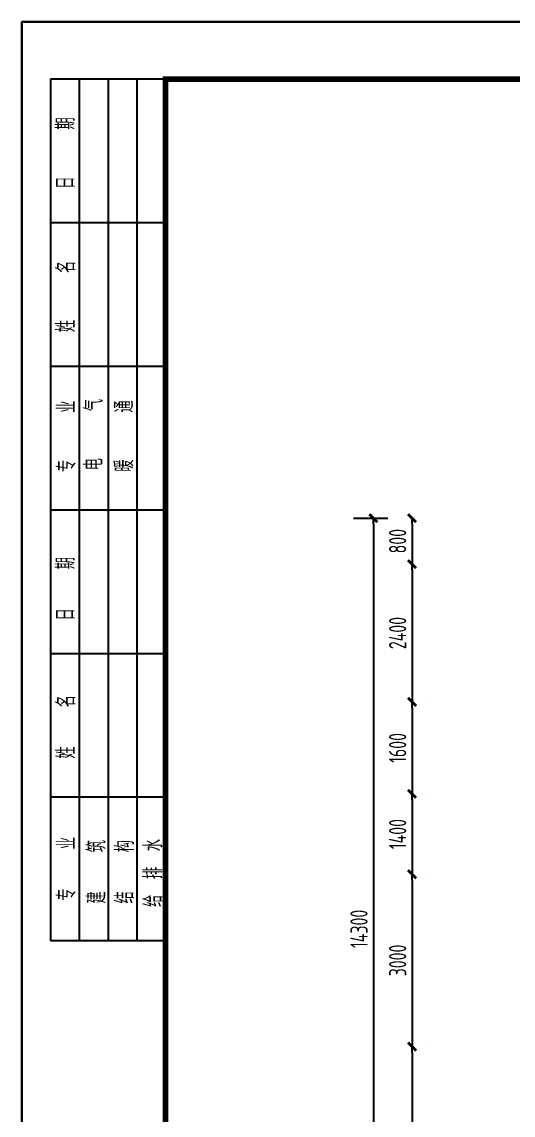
# Model space of a CAD drawing. Extents: x 580289 to 1106878, y -144605 to 78052.
# Drawn here: x 837055 to 845607, y 58077 to 77110 of the extents above; entities that cross this region are included whole.
import ezdxf
from ezdxf.enums import TextEntityAlignment as Align

# ---------------------------------------------------------------- set-up
doc = ezdxf.new("R2010")
doc.units = 0
doc.header["$LTSCALE"] = 100
doc.layers.get('0').update_dxf_attribs({"linetype": 'CONTINUOUS'})
doc.layers.get('Defpoints').update_dxf_attribs({"linetype": 'CONTINUOUS'})
for name, color, linetype in [('DIM', 3, 'CONTINUOUS'), ('T图框', 7, 'CONTINUOUS'), ('图框', 254, 'CONTINUOUS')]:
    doc.layers.add(name, color=color, linetype=linetype)
doc.styles.add('DX', font='tssdeng.shx', dxfattribs={"width": 0.7, "bigfont": 'tssdchn.shx'})
doc.styles.add('TSSD_Dimension', font='Tssdeng.shx', dxfattribs={"width": 0.7, "bigfont": 'tssdchn.shx'})
doc.dimstyles.new('TSSD_100_100$0', dxfattribs={"dimtxt": 300, "dimasz": 100, "dimexe": 250, "dimexo": 250, "dimgap": 100, "dimtad": 1, "dimdec": 0, "dimzin": 0, "dimdsep": 46, "dimtxsty": 'TSSD_Dimension', "dimblk": '_TSDBK', "dimblk1": '_TSDBK', "dimblk2": '_TSDBK', "dimsah": 1, "dimcen": 0, "dimclrt": 7, "dimadec": 0, "dimazin": 0, "dimtfac": 1, "dimtdec": 0, "dimtix": 1, "dimtmove": 2, "dimatfit": 3, "dimldrblk": '_TSDBK', "dimfxl": 1, "dimtolj": 1, "dimtzin": 0, "dimarcsym": 0})

# ---------------------------------------------------------------- blocks, each defined once
blk = doc.blocks.new('_TSDBK')
blk.add_line((-1, 0), (0, 0))
at = {"const_width": 0.5}
blk.add_lwpolyline([(-0.7, -0.7), (0.7, 0.7)], dxfattribs=at)
blk = doc.blocks.new('*D1014')
at = {"layer": 'Defpoints', "color": 0}
for p in [(842578, 68470), (842578, 54170), (843174, 54170)]:
    blk.add_point(p, dxfattribs=at)
at = {"layer": 'DIM', "color": 0, "lineweight": -2}
for p, q in [((842828, 68470), (843424, 68470)), ((843174, 68370), (843174, 54270)), ((842828, 54170), (843424, 54170))]:
    blk.add_line(p, q, dxfattribs=at)
at = {"layer": 'DIM', "color": 0, "lineweight": -2, "xscale": 100, "yscale": 100, "zscale": 100}
for p, rotation in [((843174, 68470), 90), ((843174, 54170), 270)]:
    blk.add_blockref('_TSDBK', p, dxfattribs=dict(at, rotation=rotation))
at = {"layer": 'DIM', "color": 7, "insert": (842924, 61320), "char_height": 300, "attachment_point": 5, "rotation": 90, "style": 'TSSD_Dimension'}
blk.add_mtext('\\A1;14300', dxfattribs=at)
blk = doc.blocks.new('*D1015')
at = {"layer": 'Defpoints', "color": 0}
for p in [(843847, 68470), (843847, 67670), (843847, 67670)]:
    blk.add_point(p, dxfattribs=at)
at = {"layer": 'DIM', "color": 0, "lineweight": -2}
blk.add_line((843847, 68370), (843847, 67770), dxfattribs=at)
at = {"layer": 'DIM', "color": 0, "lineweight": -2, "xscale": 100, "yscale": 100, "zscale": 100}
for p, rotation in [((843847, 68470), 90), ((843847, 67670), 270)]:
    blk.add_blockref('_TSDBK', p, dxfattribs=dict(at, rotation=rotation))
at = {"layer": 'DIM', "color": 7, "insert": (843597, 68070), "char_height": 300, "attachment_point": 5, "rotation": 90, "style": 'TSSD_Dimension'}
blk.add_mtext('\\A1;800', dxfattribs=at)
blk = doc.blocks.new('*D1016')
at = {"layer": 'Defpoints', "color": 0}
for p in [(843847, 67670), (843847, 65270), (843847, 65270)]:
    blk.add_point(p, dxfattribs=at)
at = {"layer": 'DIM', "color": 0, "lineweight": -2}
for p, q in [((843847, 67570), (843847, 65370)), ((844097, 65270), (844097, 65270))]:
    blk.add_line(p, q, dxfattribs=at)
at = {"layer": 'DIM', "color": 0, "lineweight": -2, "xscale": 100, "yscale": 100, "zscale": 100}
for p, rotation in [((843847, 67670), 90), ((843847, 65270), 270)]:
    blk.add_blockref('_TSDBK', p, dxfattribs=dict(at, rotation=rotation))
at = {"layer": 'DIM', "color": 7, "insert": (843597, 66470), "char_height": 300, "attachment_point": 5, "rotation": 90, "style": 'TSSD_Dimension'}
blk.add_mtext('\\A1;2400', dxfattribs=at)
blk = doc.blocks.new('*D1017')
at = {"layer": 'Defpoints', "color": 0}
for p in [(843847, 65270), (843847, 63670), (843847, 63670)]:
    blk.add_point(p, dxfattribs=at)
at = {"layer": 'DIM', "color": 0, "lineweight": -2}
for p, q in [((843847, 65170), (843847, 63770)), ((844097, 65270), (844097, 65270)), ((844097, 63670), (844097, 63670))]:
    blk.add_line(p, q, dxfattribs=at)
at = {"layer": 'DIM', "color": 0, "lineweight": -2, "xscale": 100, "yscale": 100, "zscale": 100}
for p, rotation in [((843847, 65270), 90), ((843847, 63670), 270)]:
    blk.add_blockref('_TSDBK', p, dxfattribs=dict(at, rotation=rotation))
at = {"layer": 'DIM', "color": 7, "insert": (843597, 64470), "char_height": 300, "attachment_point": 5, "rotation": 90, "style": 'TSSD_Dimension'}
blk.add_mtext('\\A1;1600', dxfattribs=at)
blk = doc.blocks.new('*D1018')
at = {"layer": 'Defpoints', "color": 0}
for p in [(843847, 63670), (843847, 62270), (843847, 62270)]:
    blk.add_point(p, dxfattribs=at)
at = {"layer": 'DIM', "color": 0, "lineweight": -2}
for p, q in [((844097, 63670), (844097, 63670)), ((843847, 63570), (843847, 62370)), ((844097, 62270), (844097, 62270))]:
    blk.add_line(p, q, dxfattribs=at)
at = {"layer": 'DIM', "color": 0, "lineweight": -2, "xscale": 100, "yscale": 100, "zscale": 100}
for p, rotation in [((843847, 63670), 90), ((843847, 62270), 270)]:
    blk.add_blockref('_TSDBK', p, dxfattribs=dict(at, rotation=rotation))
at = {"layer": 'DIM', "color": 7, "insert": (843597, 62970), "char_height": 300, "attachment_point": 5, "rotation": 90, "style": 'TSSD_Dimension'}
blk.add_mtext('\\A1;1400', dxfattribs=at)
blk = doc.blocks.new('*D1019')
at = {"layer": 'Defpoints', "color": 0}
for p in [(843847, 62270), (843847, 59270), (843847, 59270)]:
    blk.add_point(p, dxfattribs=at)
at = {"layer": 'DIM', "color": 0, "lineweight": -2}
for p, q in [((844097, 62270), (844097, 62270)), ((843847, 62170), (843847, 59370)), ((844097, 59270), (844097, 59270))]:
    blk.add_line(p, q, dxfattribs=at)
at = {"layer": 'DIM', "color": 0, "lineweight": -2, "xscale": 100, "yscale": 100, "zscale": 100}
for p, rotation in [((843847, 62270), 90), ((843847, 59270), 270)]:
    blk.add_blockref('_TSDBK', p, dxfattribs=dict(at, rotation=rotation))
at = {"layer": 'DIM', "color": 7, "insert": (843597, 60770), "char_height": 300, "attachment_point": 5, "rotation": 90, "style": 'TSSD_Dimension'}
blk.add_mtext('\\A1;3000', dxfattribs=at)
blk = doc.blocks.new('*D1020')
at = {"layer": 'Defpoints', "color": 0}
for p in [(843847, 59270), (843847, 54170), (843847, 54170)]:
    blk.add_point(p, dxfattribs=at)
at = {"layer": 'DIM', "color": 0, "lineweight": -2}
for p, q in [((844097, 59270), (844097, 59270)), ((843847, 59170), (843847, 54270)), ((844097, 54170), (844097, 54170))]:
    blk.add_line(p, q, dxfattribs=at)
at = {"layer": 'DIM', "color": 0, "lineweight": -2, "xscale": 100, "yscale": 100, "zscale": 100}
for p, rotation in [((843847, 59270), 90), ((843847, 54170), 270)]:
    blk.add_blockref('_TSDBK', p, dxfattribs=dict(at, rotation=rotation))
at = {"layer": 'DIM', "color": 7, "insert": (843597, 56720), "char_height": 300, "attachment_point": 5, "rotation": 90, "style": 'TSSD_Dimension'}
blk.add_mtext('\\A1;5100', dxfattribs=at)
blk = doc.blocks.new('A$C72C84CBD')
at = {"layer": '图框', "color": 0}
for p, q in [((2500, 58400), (500, 58400)), ((500, 58400), (500, 43400)), ((1000, 58400), (1000, 43400)), ((1500, 58400), (1500, 43400)), ((2000, 58400), (2000, 43400)), ((2500, 55900), (500, 55900)), ((2500, 53400), (500, 53400)), ((2500, 50900), (500, 50900)), ((2500, 48400), (500, 48400)), ((2500, 45900), (500, 45900)), ((2500, 43400), (500, 43400))]:
    blk.add_line(p, q, dxfattribs=at)
for points in [[(0, 0), (0, 59400), (84100, 59400), (84100, 0)], [(0, 0), (84100, 0), (84100, 59400), (0, 59400)]]:
    blk.add_lwpolyline(points, close=True, dxfattribs=at)
at = {"layer": '图框', "color": 0, "const_width": 100}
blk.add_lwpolyline([(2500, 1000), (83100, 1000), (83100, 58400), (2500, 58400)], close=True, dxfattribs=at)
at = {"layer": '图框', "color": 0, "style": 'DX', "width": 0.7}
for s, p in [('日      期', (747, 57116, 2200)), ('姓      名 ', (752, 54687)), ('专      业', (762, 52186)), ('电      气', (1232, 52213, 2200)), ('暖      通', (1766, 52190, 2200)), ('日     期', (747, 49531, 2200)), ('姓     名', (752, 47126)), ('专     业', (762, 44655)), ('建     筑', (1283, 44602, 2200)), ('结     构', (1774, 44602, 2200)), ('给  排  水', (2271, 44582, 2200))]:
    blk.add_text(s, height=320, rotation=90, dxfattribs=at).set_placement(p, align=Align.MIDDLE)
blk = doc.blocks.new('图框')
at = {"layer": 'T图框', "color": 4}
blk.add_blockref('A$C72C84CBD', (602717, 102744), dxfattribs=at)

msp = doc.modelspace()

# ---------------------------------------------------------------- block references
at = {"layer": 'T图框'}
msp.add_blockref('图框', (234338.3, -85033.1), dxfattribs=at)

# ---------------------------------------------------------------- dimensions: what is measured, and where the dimension line sits
at = {"layer": 'DIM'}
for base, p1, p2, picture, middle in [((843174.2, 54169.5), (842578.1, 68469.5), (842578.1, 54169.5), '*D1014', (842924.2, 61319.5)), ((843847.5, 67669.5), (843847.5, 68469.5), (843847.5, 67669.5), '*D1015', (843597.5, 68069.5)), ((843847.5, 65269.5), (843847.5, 67669.5), (843847.5, 65269.5), '*D1016', (843597.5, 66469.5)), ((843847.5, 63669.5), (843847.5, 65269.5), (843847.5, 63669.5), '*D1017', (843597.5, 64469.5)), ((843847.5, 62269.5), (843847.5, 63669.5), (843847.5, 62269.5), '*D1018', (843597.5, 62969.5)), ((843847.5, 59269.5), (843847.5, 62269.5), (843847.5, 59269.5), '*D1019', (843597.5, 60769.5)), ((843847.5, 54169.5), (843847.5, 59269.5), (843847.5, 54169.5), '*D1020', (843597.5, 56719.5))]:
    dim = msp.add_linear_dim(base=base, p1=p1, p2=p2, angle=90, dimstyle='TSSD_100_100$0', dxfattribs=at)
    dim.commit()
    dim.dimension.update_dxf_attribs({"geometry": picture, "text_midpoint": middle})

doc.saveas('drawing.dxf')
